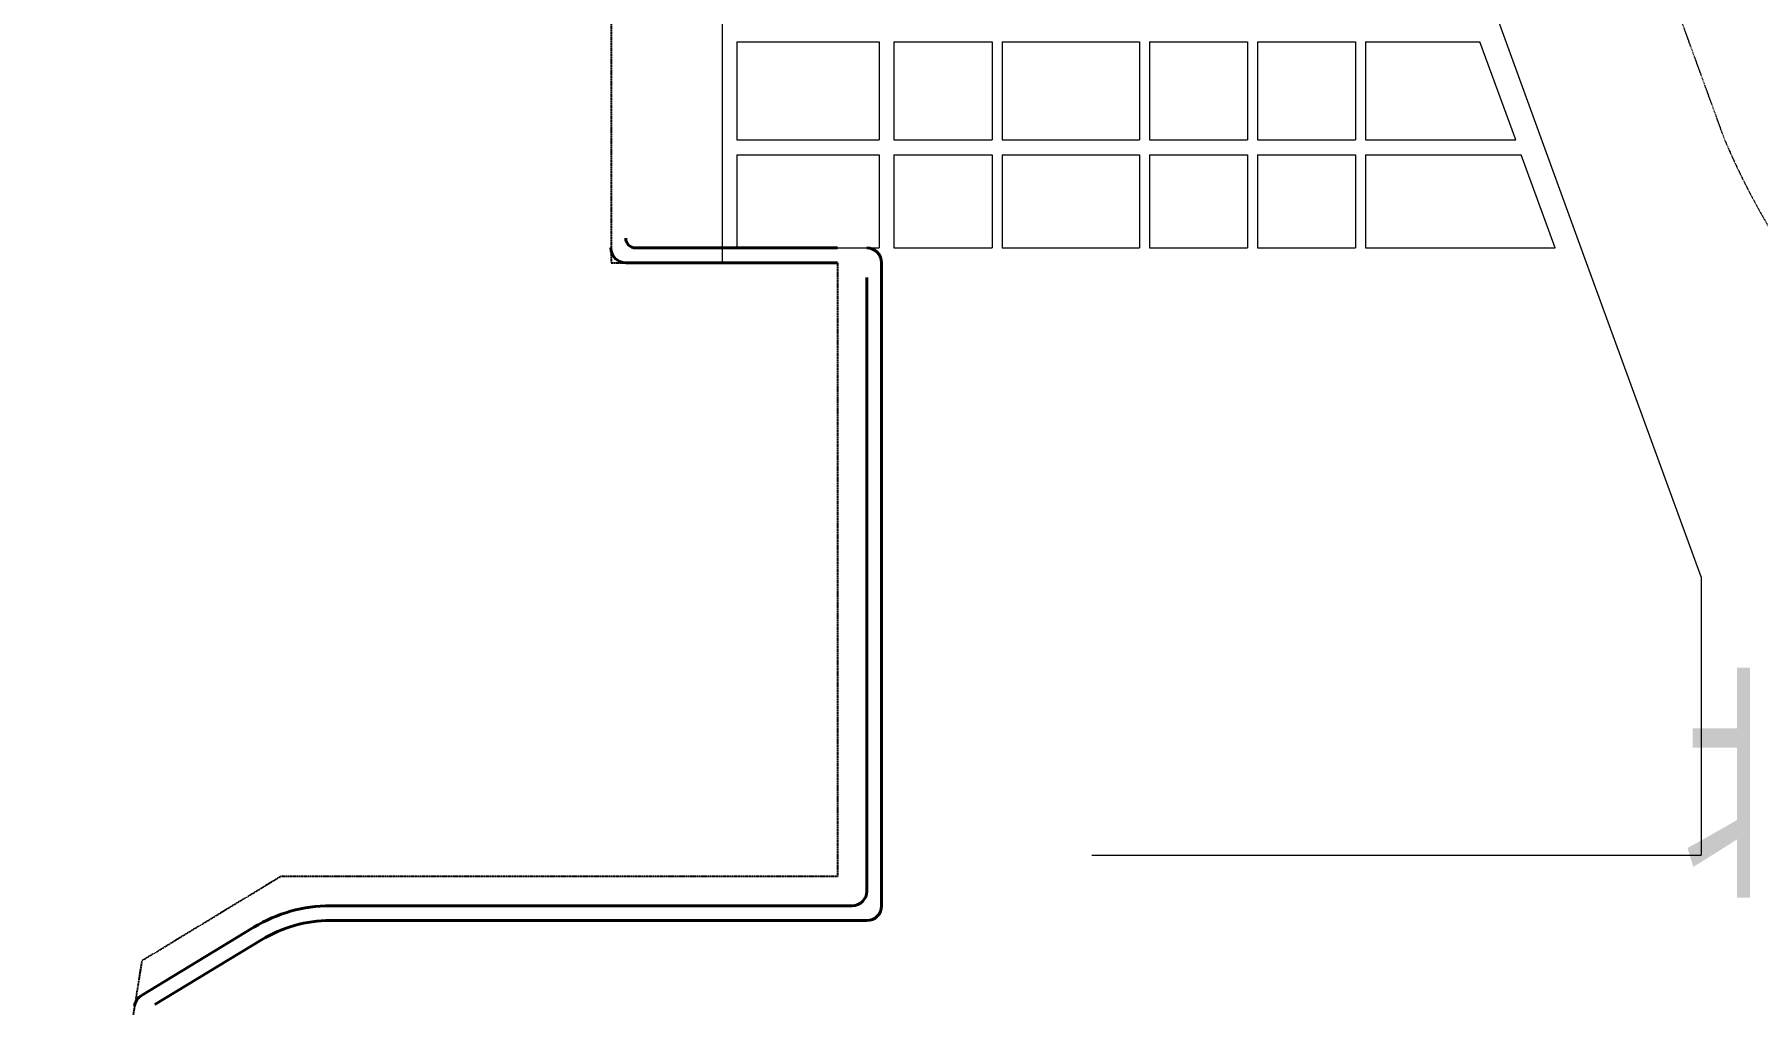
# Model space of a CAD drawing. Header units: millimetres. Extents: x 440090 to 511528, y 3875004 to 3899972.
# Drawn here: x 443187 to 446695, y 3894968 to 3896944 of the extents above; entities that cross this region are included whole.
import ezdxf

# ---------------------------------------------------------------- set-up
doc = ezdxf.new("R2010")
doc.units = ezdxf.units.MM
for name, pattern in [('CENTER2', [28.575, 19.05, -3.175, 3.175, -3.175]), ('CONTINOUS', [2000000.0, 1000000.0, 1000000.0]), ('DASHDOT2', [0.5, 0.25, -0.125, 0, -0.125]), ('DASHED2', [0.375, 0.25, -0.125])]:
    doc.linetypes.add(name, pattern=pattern)
for name, color, linetype in [('00集疏运', 7, 'Continuous'), ('工作层', 7, 'Continuous'), ('港界', 1, 'Continuous')]:
    doc.layers.add(name, color=color, linetype=linetype)
doc.layers.add('fa-钢厂作业区－考虑电厂', color=7, linetype='Continuous', lineweight=0)
doc.styles.add('R+HZ', font='romans1.shx', dxfattribs={"width": 0.8, "bigfont": 'hztxt.shx'})

msp = doc.modelspace()

# ---------------------------------------------------------------- linework, layer by layer
at = {"layer": 'fa-钢厂作业区－考虑电厂'}
for p, q in [((444586.632, 3898549.011), (444586.632, 3896479.012)), ((446346.76, 3896479.012), (446164.775, 3896979.012)), ((444616.632, 3896929.011), (444906.632, 3896929.011)), ((444616.632, 3896929.011), (444616.632, 3896729.011)), ((444906.632, 3896929.011), (444906.632, 3896729.011)), ((444936.632, 3896929.011), (445136.632, 3896929.011)), ((444936.632, 3896929.011), (444936.632, 3896729.011)), ((445136.632, 3896929.011), (445136.632, 3896729.011)), ((445156.632, 3896929.011), (445436.632, 3896929.012)), ((445156.632, 3896929.011), (445156.632, 3896729.011)), ((445436.632, 3896929.012), (445436.632, 3896729.012)), ((445456.632, 3896929.012), (445456.632, 3896729.012)), ((445456.632, 3896929.012), (445656.632, 3896929.012)), ((445656.632, 3896929.012), (445656.632, 3896729.012)), ((445676.632, 3896929.012), (445676.632, 3896729.012)), ((445676.632, 3896929.012), (445876.632, 3896929.012)), ((445876.632, 3896929.012), (445876.632, 3896729.012)), ((445896.632, 3896929.012), (445896.632, 3896729.012)), ((445896.632, 3896929.012), (446129.764, 3896929.012)), ((446202.558, 3896729.012), (446129.764, 3896929.012)), ((444616.632, 3896729.011), (444906.632, 3896729.011)), ((444936.632, 3896729.011), (445136.632, 3896729.011)), ((445156.632, 3896729.011), (445436.632, 3896729.012)), ((445456.632, 3896729.012), (445656.632, 3896729.012)), ((445676.632, 3896729.012), (445876.632, 3896729.012)), ((445896.632, 3896729.012), (446202.558, 3896729.012)), ((444616.632, 3896699.011), (444906.632, 3896699.011)), ((444616.632, 3896699.011), (444616.632, 3896509.011)), ((444906.632, 3896699.011), (444906.632, 3896509.011)), ((444936.632, 3896699.011), (445136.632, 3896699.011)), ((444936.632, 3896699.011), (444936.632, 3896509.011)), ((445136.632, 3896699.011), (445136.632, 3896509.012)), ((445156.632, 3896699.011), (445436.632, 3896699.012)), ((445156.632, 3896699.011), (445156.632, 3896509.012)), ((445436.632, 3896699.012), (445436.632, 3896509.012)), ((445456.632, 3896699.012), (445456.632, 3896509.012)), ((445456.632, 3896699.012), (445656.632, 3896699.012)), ((445656.632, 3896699.012), (445656.632, 3896509.012)), ((445676.632, 3896699.012), (445676.632, 3896509.012)), ((445676.632, 3896699.012), (445876.632, 3896699.012)), ((445876.632, 3896699.012), (445876.632, 3896509.012)), ((445896.632, 3896699.012), (445896.632, 3896509.012)), ((445896.632, 3896699.012), (446213.477, 3896699.012)), ((446282.632, 3896509.012), (446213.477, 3896699.012)), ((444616.632, 3896509.011), (444906.632, 3896509.011)), ((444616.632, 3896509.011), (444906.632, 3896509.011)), ((444936.632, 3896509.011), (445136.632, 3896509.011)), ((445156.632, 3896509.011), (445436.632, 3896509.012)), ((445456.632, 3896509.012), (445656.632, 3896509.012)), ((445676.632, 3896509.012), (445876.632, 3896509.012)), ((445896.632, 3896509.012), (446282.632, 3896509.012))]:
    msp.add_line(p, q, dxfattribs=at)
at = {"layer": 'fa-钢厂作业区－考虑电厂', "linetype": 'CENTER2', "ltscale": 0.1}
msp.add_line((446628.922, 3896727.109), (446365.211, 3897451.649), dxfattribs=at)
at = {"layer": 'fa-钢厂作业区－考虑电厂', "linetype": 'CONTINOUS', "ltscale": 4}
for p, q in [((446579.757, 3895838.858, 0), (446346.76, 3896479.012)), ((446579.757, 3895838.858, 0), (446579.757, 3895272.053, 0)), ((445339.254, 3895272.053, 0), (446579.757, 3895272.053, 0))]:
    msp.add_line(p, q, dxfattribs=at)
at = {"layer": 'fa-钢厂作业区－考虑电厂', "linetype": 'CENTER2', "ltscale": 0.1}
msp.add_arc((447984.695, 3897304.52), 1473.609, 203.068696, 245.592184, dxfattribs=at)
at = {"layer": '工作层', "color": 6, "linetype": 'Continuous', "lineweight": 40}
for p, q in [((444821.468, 3896509.054), (444410.563, 3896509.054)), ((444821.468, 3896479.054), (444390.563, 3896479.054)), ((444911.433, 3895168.959), (444911.464, 3896479.053)), ((444911.433, 3895168.959), (444911.464, 3896479.053)), ((444881.466, 3896449.054), (444881.466, 3895198.959)), ((444881.466, 3896449.054), (444881.466, 3895198.959)), ((443789.291, 3895168.959), (444851.466, 3895168.959)), ((443404.641, 3894986.234), (443633.477, 3895125.321)), ((443789.291, 3895138.959), (444881.433, 3895138.959)), ((443432.061, 3894967.795), (443649.057, 3895099.685))]:
    msp.add_line(p, q, dxfattribs=at)
for centre, radius, start, end in [((444410.563, 3896529.054), 20, 180, 270), ((444390.563, 3896509.054), 30, 180, 270), ((444881.464, 3896479.054), 30, 359.998619, 90), ((444881.464, 3896479.054), 30, 359.998619, 90), ((444851.466, 3895198.959), 30, 270, 0), ((444851.466, 3895198.959), 30, 270, 0), ((443789.294, 3894868.959), 300, 90, 121.291213), ((444881.433, 3895168.959), 30, 270, 359.998619), ((444881.433, 3895168.959), 30, 270, 359.998619), ((443789.291, 3894868.959), 270, 90, 121.291213), ((443420.221, 3894960.598), 30, 121.291213, 170.87134)]:
    msp.add_arc(centre, radius, start, end, dxfattribs=at)
at = {"layer": '港界', "color": 240, "linetype": 'DASHDOT2', "ltscale": 3, "true_color": 0xf50a22}
for p, q in [((444360.628, 3898788.918), (444360.628, 3896478.909)), ((444360.628, 3898788.918), (444360.628, 3896478.909)), ((444360.628, 3896478.909), (444821.529, 3896478.909)), ((444360.628, 3896478.909), (444821.529, 3896478.909)), ((444821.529, 3896478.909), (444821.499, 3895228.814)), ((444821.529, 3896478.909), (444821.499, 3895228.814)), ((443688.529, 3895228.814), (443405.369, 3895056.71)), ((443688.529, 3895228.814), (443405.369, 3895056.71)), ((444821.499, 3895228.814), (443688.529, 3895228.814)), ((444821.499, 3895228.814), (443688.529, 3895228.814)), ((443405.369, 3895056.71), (443186.777, 3893696.355)), ((443405.369, 3895056.71), (443186.777, 3893696.355))]:
    msp.add_line(p, q, dxfattribs=at)

# ---------------------------------------------------------------- texts
at = {"layer": '00集疏运', "color": 1, "linetype": 'DASHED2', "ltscale": 0.001, "style": 'R+HZ', "width": 0.8}
msp.add_text('北作业区北港池', height=437.15, rotation=359.995312, dxfattribs=at).set_placement((446540.278, 3895180.998))

doc.saveas('drawing.dxf')
